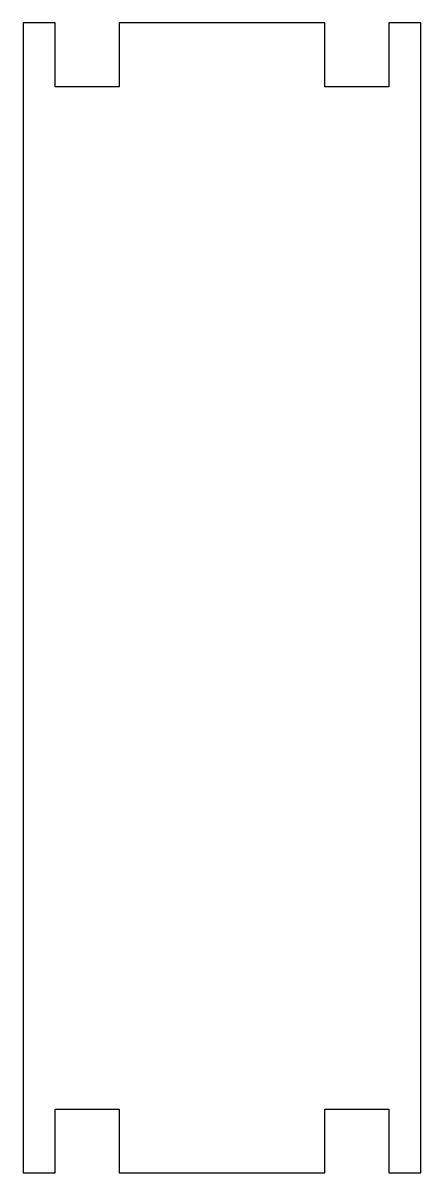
# Model space of a CAD drawing. Header units: millimetres. Extents: x 0 to 373, y 0 to 1079.
import ezdxf

# ---------------------------------------------------------------- set-up
doc = ezdxf.new("R2010")
doc.units = ezdxf.units.MM
doc.layers.add('CUT', color=7, linetype='CONTINUOUS')

msp = doc.modelspace()

# ---------------------------------------------------------------- linework, layer by layer
at = {"layer": 'CUT'}
msp.add_lwpolyline([(0, 0), (30, 0), (30, 60), (90, 60), (90, 0), (282.9967, 0), (282.9967, 60), (342.9967, 60), (342.9967, 0), (372.9967, 0), (372.9967, 1078.61), (342.9967, 1078.61), (342.9967, 1018.61), (282.9967, 1018.61), (282.9967, 1078.61), (90, 1078.61), (90, 1018.61), (30, 1018.61), (30, 1078.61), (0, 1078.61)], close=True, dxfattribs=at)

doc.saveas('drawing.dxf')
